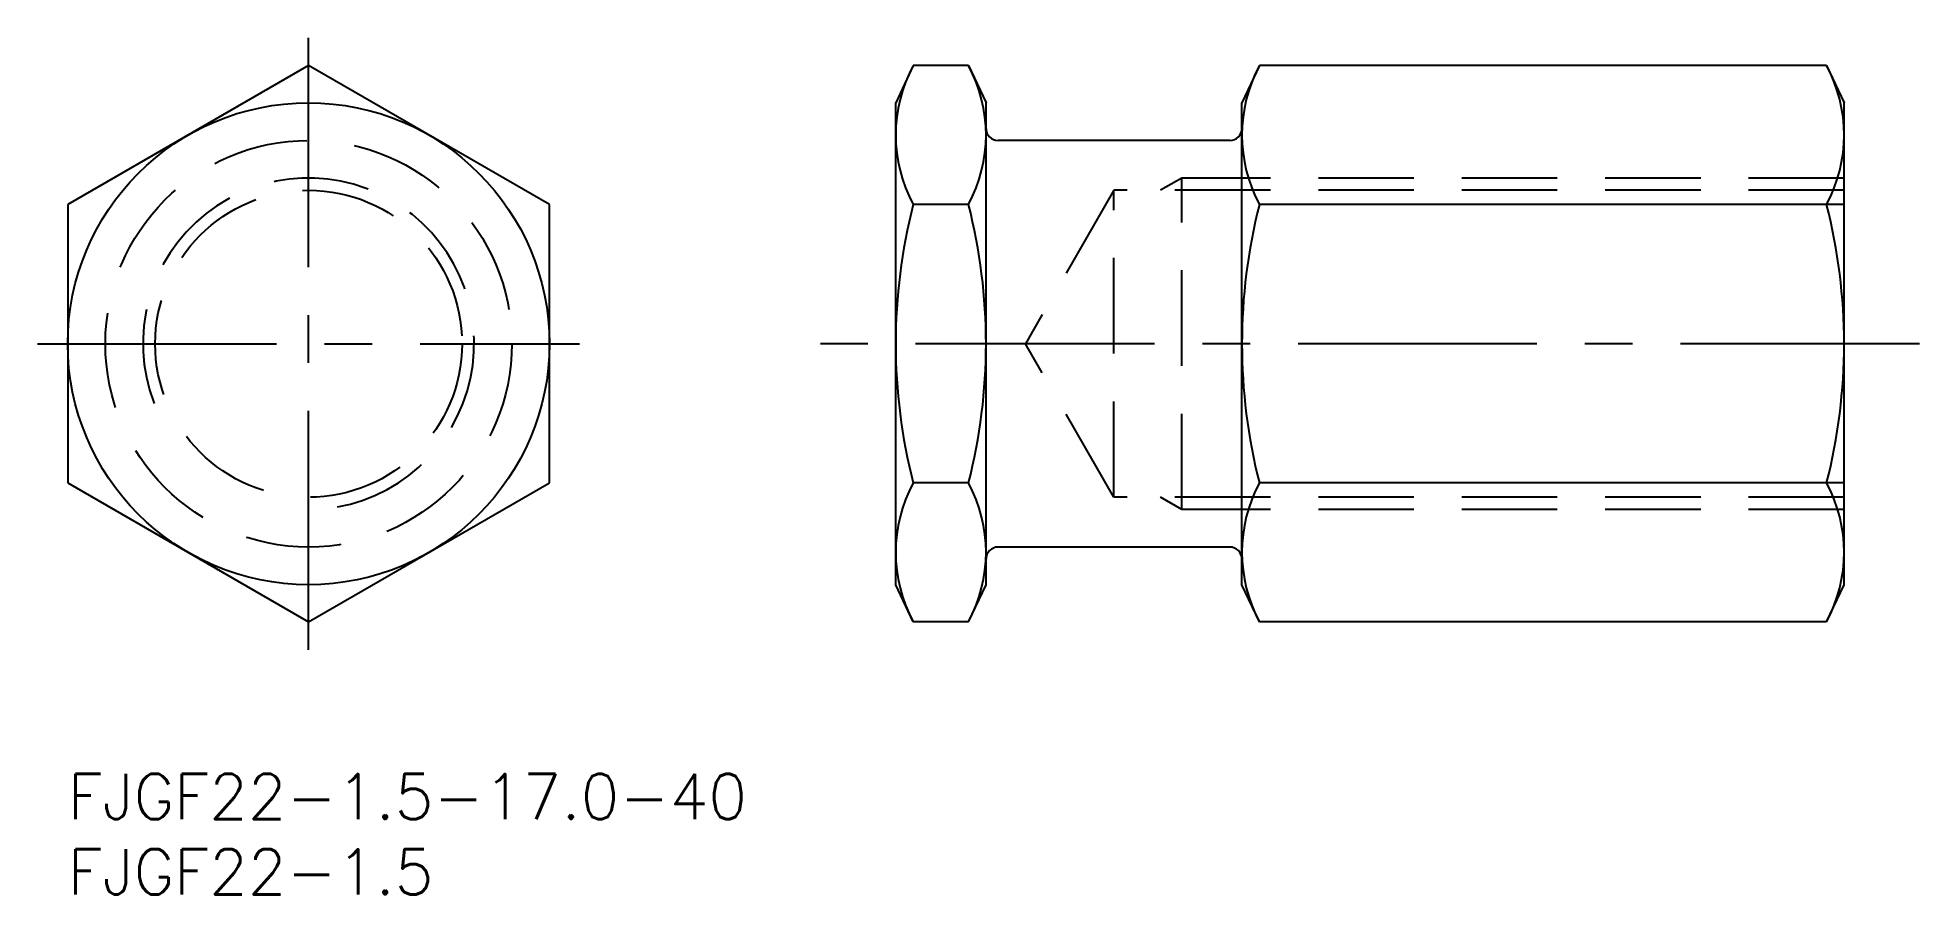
# Model space of a CAD drawing. Extents: x -2 to 123, y -8 to 49.
import ezdxf

# ---------------------------------------------------------------- set-up
doc = ezdxf.new("R2010")
doc.units = 0
doc.header["$LTSCALE"] = 0.5
doc.linetypes.add('CENTER', pattern=[50.8, 31.75, -6.35, 6.35, -6.35])
doc.linetypes.add('DASHED', pattern=[19.05, 12.7, -6.35])
for name, color, linetype in [('MSM_CENTER', 1, 'CENTER'), ('MSM_CONTINUOUS', 7, 'CONTINUOUS'), ('MSM_DASHED', 4, 'DASHED'), ('MSM_PART_NUMBER', 7, 'CONTINUOUS')]:
    doc.layers.add(name, color=color, linetype=linetype)
doc.styles.get("Standard").update_dxf_attribs({"font": 'txt.shx', "height": 3, "bigfont": 'bigfont.shx'})

# ---------------------------------------------------------------- blocks, each defined once
blk = doc.blocks.new('*U15')
at = {"layer": 'MSM_PART_NUMBER'}
blk.add_text('FJGF22-1.5-17.0-40', height=3, dxfattribs=at).set_placement((0, -3))
blk = doc.blocks.new('*U16')
at = {"layer": 'MSM_PART_NUMBER'}
blk.add_text('FJGF22-1.5', height=3, dxfattribs=at).set_placement((0, -8))

msp = doc.modelspace()

# ---------------------------------------------------------------- linework, layer by layer
at = {"layer": 'MSM_CENTER'}
for p, q in [((16, 8.24), (16, 48.88)), ((-2, 28.56), (34, 28.56)), ((123, 28.56), (50, 28.56))]:
    msp.add_line(p, q, dxfattribs=at)
at = {"layer": 'MSM_CONTINUOUS'}
for p, q in [((16, 47.04), (0, 37.8)), ((32, 37.8), (16, 47.04)), ((56.16, 47.04), (55, 44.56)), ((59.84, 47.04), (56.16, 47.04)), ((59.84, 47.04), (61, 44.56)), ((79.16, 47.04), (78, 44.56)), ((116.84, 47.04), (79.16, 47.04)), ((116.84, 47.04), (118, 44.56)), ((55, 12.56), (55, 44.56)), ((61, 12.56), (61, 44.56)), ((78, 12.56), (78, 44.56)), ((118, 12.56), (118, 44.56)), ((77.2, 42.06), (61.8, 42.06)), ((0, 37.8), (0, 19.33)), ((32, 19.33), (32, 37.8)), ((59.84, 37.8), (56.16, 37.8)), ((118, 37.8), (79.16, 37.8)), ((0, 19.33), (16, 10.09)), ((16, 10.09), (32, 19.33)), ((59.84, 19.33), (56.16, 19.33)), ((118, 19.33), (79.16, 19.33)), ((77.2, 15.06), (61.8, 15.06)), ((56.16, 10.09), (55, 12.56)), ((59.84, 10.09), (61, 12.56)), ((79.16, 10.09), (78, 12.56)), ((116.84, 10.09), (118, 12.56)), ((59.84, 10.09), (56.16, 10.09)), ((116.84, 10.09), (79.16, 10.09))]:
    msp.add_line(p, q, dxfattribs=at)
msp.add_circle((16, 28.56), 16, dxfattribs=at)
for centre, radius, start, end in [((64.77, 42.42), 9.77, 151.7979, 208.2021), ((51.23, 42.42), 9.77, 331.7979, 28.2021), ((87.77, 42.42), 9.77, 151.7979, 208.2021), ((108.23, 42.42), 9.77, 331.7979, 28.2021), ((61.8, 42.86), 0.8, 180, 270), ((77.2, 42.86), 0.8, 270, 0), ((92.35, 28.56), 37.35, 165.6821, 194.3179), ((23.65, 28.56), 37.35, 345.6821, 14.3179), ((115.35, 28.56), 37.35, 165.6821, 194.3179), ((80.65, 28.56), 37.35, 345.6821, 14.3179), ((64.77, 14.71), 9.77, 151.7979, 208.2021), ((51.23, 14.71), 9.77, 331.7979, 28.2021), ((87.77, 14.71), 9.77, 151.7979, 208.2021), ((108.23, 14.71), 9.77, 331.7979, 28.2021), ((61.8, 14.26), 0.8, 90, 180), ((77.2, 14.26), 0.8, 0, 90)]:
    msp.add_arc(centre, radius, start, end, dxfattribs=at)
at = {"layer": 'MSM_DASHED'}
for p, q in [((69.5, 38.75), (63.62, 28.56)), ((118, 38.75), (69.5, 38.75)), ((69.5, 18.38), (69.5, 38.75)), ((74, 39.56), (72.59, 38.75)), ((118, 39.56), (74, 39.56)), ((74, 17.56), (74, 39.56)), ((69.5, 18.38), (63.62, 28.56)), ((118, 18.38), (69.5, 18.38)), ((74, 17.56), (72.59, 18.38)), ((118, 17.56), (74, 17.56))]:
    msp.add_line(p, q, dxfattribs=at)
for radius in [13.5, 10.19]:
    msp.add_circle((16, 28.56), radius, dxfattribs=at)
msp.add_arc((16, 28.56), 11, 280, 210, dxfattribs=at)

# ---------------------------------------------------------------- block references
at = {"layer": 'MSM_CONTINUOUS'}
for name in ['*U15', '*U16']:
    msp.add_blockref(name, (0, 0), dxfattribs=at)

doc.saveas('drawing.dxf')
